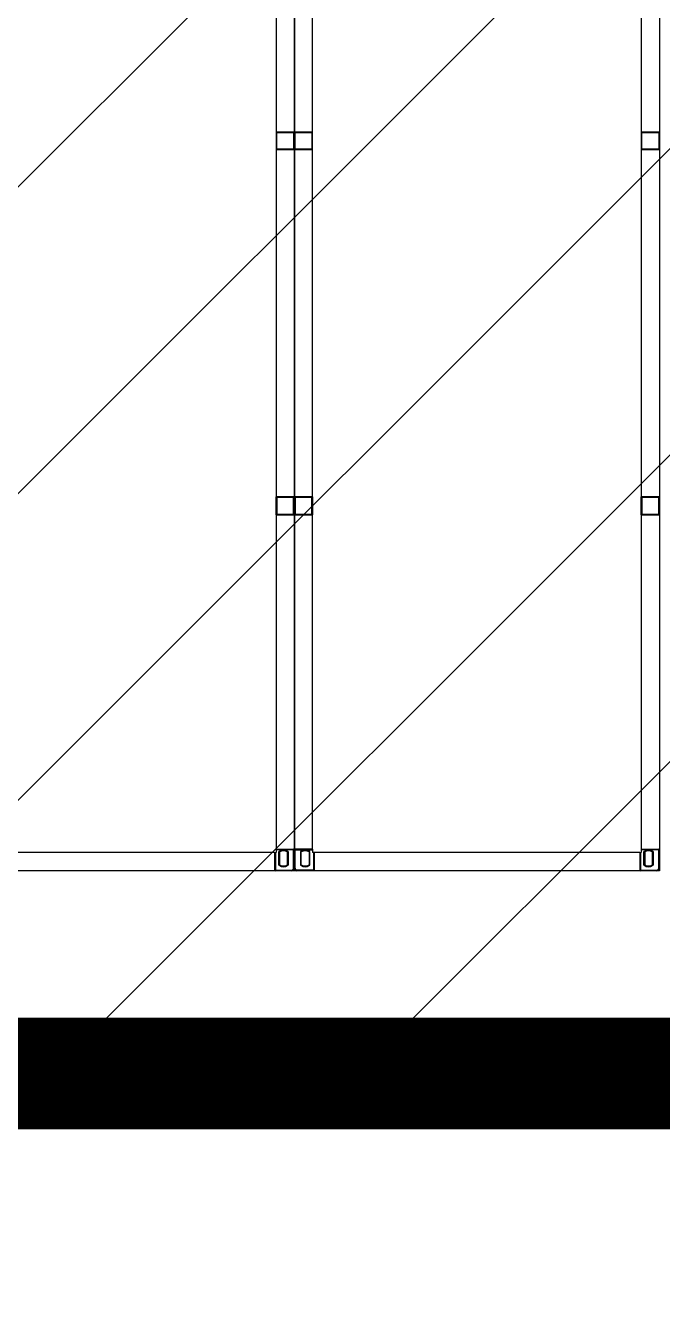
# Model space of a CAD drawing. Header units: millimetres. Extents: x 4133871 to 4440428, y -545651 to -495191.
# Drawn here: x 4278645 to 4278959, y -501833 to -501206 of the extents above; entities that cross this region are included whole.
import ezdxf

# ---------------------------------------------------------------- set-up
doc = ezdxf.new("R2010")
doc.units = ezdxf.units.MM
doc.header["$LTSCALE"] = 60
doc.layers.add('3', color=3, linetype='Continuous')

# ---------------------------------------------------------------- blocks, each defined once
blk = doc.blocks.new('KEY PLAN_NEW')
at = {"color": 253}
for p, q in [((-746.86, -1495.5), (-746.86, -1788.38)), ((-740.86, -1788.38), (-740.86, -1495.5)), ((-686.86, -1495.5), (-686.86, -1788.38)), ((-746.86, -1670.44), (-746.86, -1673.44)), ((-746.86, -1670.44), (-743.86, -1670.44)), ((-746.74, -1673.32), (-746.74, -1670.56)), ((-746.74, -1670.56), (-743.98, -1670.56)), ((-743.98, -1670.56), (-743.98, -1673.32)), ((-743.98, -1670.56), (-743.98, -1673.32)), ((-743.86, -1673.44), (-743.86, -1670.44)), ((-743.86, -1670.44), (-743.86, -1673.44)), ((-743.86, -1670.44), (-740.86, -1670.44)), ((-743.74, -1673.32), (-743.74, -1670.56)), ((-743.74, -1670.56), (-740.98, -1670.56)), ((-740.98, -1670.56), (-740.98, -1673.32)), ((-740.98, -1670.56), (-740.98, -1673.32)), ((-740.86, -1673.44), (-740.86, -1670.44)), ((-686.86, -1670.44), (-686.86, -1673.44)), ((-686.86, -1670.44), (-683.86, -1670.44)), ((-686.74, -1673.32), (-686.74, -1670.56)), ((-686.74, -1670.56), (-683.98, -1670.56)), ((-683.98, -1670.56), (-683.98, -1673.32)), ((-683.98, -1670.56), (-683.98, -1673.32)), ((-683.86, -1673.44), (-683.86, -1670.44)), ((-743.86, -1673.44), (-746.86, -1673.44)), ((-743.98, -1673.32), (-746.74, -1673.32)), ((-740.86, -1673.44), (-743.86, -1673.44)), ((-740.98, -1673.32), (-743.74, -1673.32)), ((-683.86, -1673.44), (-686.86, -1673.44)), ((-683.98, -1673.32), (-686.74, -1673.32)), ((-746.86, -1733.44), (-746.86, -1730.44)), ((-743.86, -1730.44), (-746.86, -1730.44)), ((-743.98, -1730.56), (-746.74, -1730.56)), ((-746.74, -1730.56), (-746.74, -1733.32)), ((-743.98, -1733.32), (-743.98, -1730.56)), ((-743.98, -1733.32), (-743.98, -1730.56)), ((-743.86, -1730.44), (-743.86, -1733.44)), ((-743.86, -1733.44), (-743.86, -1730.44)), ((-740.86, -1730.44), (-743.86, -1730.44)), ((-740.98, -1730.56), (-743.74, -1730.56)), ((-743.74, -1730.56), (-743.74, -1733.32)), ((-740.98, -1733.32), (-740.98, -1730.56)), ((-740.98, -1733.32), (-740.98, -1730.56)), ((-740.86, -1730.44), (-740.86, -1733.44)), ((-686.86, -1733.44), (-686.86, -1730.44)), ((-683.86, -1730.44), (-686.86, -1730.44)), ((-683.98, -1730.56), (-686.74, -1730.56)), ((-686.74, -1730.56), (-686.74, -1733.32)), ((-683.98, -1733.32), (-683.98, -1730.56)), ((-683.98, -1733.32), (-683.98, -1730.56)), ((-683.86, -1730.44), (-683.86, -1733.44)), ((-746.86, -1733.44), (-743.86, -1733.44)), ((-746.74, -1733.32), (-743.98, -1733.32)), ((-743.86, -1733.44), (-740.86, -1733.44)), ((-743.74, -1733.32), (-740.98, -1733.32)), ((-686.86, -1733.44), (-683.86, -1733.44)), ((-686.74, -1733.32), (-683.98, -1733.32)), ((-746.86, -1788.38), (-746.86, -1788.94)), ((-740.86, -1788.38), (-740.86, -1788.94)), ((-686.86, -1788.38), (-686.86, -1788.94)), ((-747.1, -1788.94), (-800.62, -1788.94)), ((-747.1, -1788.94), (-746.86, -1788.94)), ((-740.62, -1788.94), (-740.86, -1788.94)), ((-687.1, -1788.94), (-740.62, -1788.94)), ((-687.1, -1788.94), (-686.86, -1788.94))]:
    blk.add_line(p, q, dxfattribs=at)
at = {"color": 253, "linetype": 'Continuous'}
for p, q in [((-746.86, -1788.38), (-743.86, -1788.38)), ((-743.98, -1788.5), (-746.86, -1788.5)), ((-746.4, -1791.04), (-746.4, -1788.78)), ((-746.28, -1788.85), (-746.28, -1790.98)), ((-745.01, -1790.98), (-745.01, -1788.85)), ((-744.89, -1788.78), (-744.89, -1791.04)), ((-743.98, -1788.38), (-743.98, -1788.5)), ((-743.98, -1788.5), (-743.86, -1788.5)), ((-743.98, -1791.53), (-743.98, -1788.5)), ((-740.86, -1788.38), (-743.86, -1788.38)), ((-743.74, -1788.5), (-743.86, -1788.5)), ((-743.74, -1788.38), (-743.74, -1788.5)), ((-743.74, -1788.5), (-740.86, -1788.5)), ((-743.74, -1791.53), (-743.74, -1788.5)), ((-742.84, -1788.78), (-742.84, -1791.04)), ((-742.72, -1790.98), (-742.72, -1788.85)), ((-741.45, -1788.85), (-741.45, -1790.98)), ((-741.33, -1791.04), (-741.33, -1788.78)), ((-686.86, -1788.38), (-683.86, -1788.38)), ((-683.98, -1788.5), (-686.86, -1788.5)), ((-686.4, -1791.04), (-686.4, -1788.78)), ((-686.28, -1788.85), (-686.28, -1790.98)), ((-685.01, -1790.98), (-685.01, -1788.85)), ((-684.89, -1788.78), (-684.89, -1791.04)), ((-683.98, -1788.38), (-683.98, -1788.5)), ((-683.98, -1788.5), (-683.86, -1788.5)), ((-683.98, -1791.53), (-683.98, -1788.5)), ((-747.1, -1788.94), (-747.1, -1791.94)), ((-746.98, -1788.94), (-746.98, -1791.82)), ((-740.74, -1788.94), (-740.74, -1791.82)), ((-740.62, -1788.94), (-740.62, -1791.94)), ((-687.1, -1788.94), (-687.1, -1791.94)), ((-686.98, -1788.94), (-686.98, -1791.82)), ((-747.1, -1791.82), (-746.98, -1791.82)), ((-746.98, -1791.94), (-746.98, -1791.82)), ((-746.98, -1791.82), (-744.27, -1791.82)), ((-744.27, -1791.82), (-744.27, -1791.94)), ((-743.98, -1791.53), (-743.86, -1791.53)), ((-743.98, -1791.82), (-743.98, -1791.82)), ((-743.98, -1791.82), (-743.98, -1791.82)), ((-743.74, -1791.53), (-743.86, -1791.53)), ((-743.74, -1791.82), (-743.74, -1791.82)), ((-743.74, -1791.82), (-743.74, -1791.82)), ((-743.45, -1791.82), (-743.45, -1791.94)), ((-740.74, -1791.82), (-743.45, -1791.82)), ((-740.74, -1791.94), (-740.74, -1791.82)), ((-740.62, -1791.82), (-740.74, -1791.82)), ((-687.1, -1791.82), (-686.98, -1791.82)), ((-686.98, -1791.94), (-686.98, -1791.82)), ((-686.98, -1791.82), (-684.27, -1791.82)), ((-684.27, -1791.82), (-684.27, -1791.94)), ((-683.98, -1791.53), (-683.86, -1791.53)), ((-683.98, -1791.82), (-683.98, -1791.82)), ((-683.98, -1791.82), (-683.98, -1791.82))]:
    blk.add_line(p, q, dxfattribs=at)
at = {"color": 253}
for points in [[(-803.86, -1491.94), (-743.86, -1491.94), (-743.86, -1791.94), (-803.86, -1791.94)], [(-743.86, -1491.94), (-683.86, -1491.94), (-683.86, -1791.94), (-743.86, -1791.94)]]:
    blk.add_lwpolyline(points, close=True, dxfattribs=at)
at = {"color": 253, "linetype": 'Continuous'}
for centre, radius, start, end in [((-745.64, -1789.91), 1.36, 56.2792, 123.7208), ((-745.64, -1789.91), 1.24, 59.1964, 120.8036), ((-743.98, -1788.5), 0.12, 0, 90), ((-743.74, -1788.5), 0.12, 90, 180), ((-742.08, -1789.91), 1.36, 56.2792, 123.7208), ((-742.08, -1789.91), 1.24, 59.1964, 120.8036), ((-685.64, -1789.91), 1.36, 56.2792, 123.7208), ((-685.64, -1789.91), 1.24, 59.1964, 120.8036), ((-683.98, -1788.5), 0.12, 0, 90), ((-746.98, -1791.82), 0.12, 180, 270), ((-745.64, -1789.91), 1.36, 236.2792, 303.7208), ((-745.64, -1789.91), 1.24, 239.1964, 300.8036), ((-744.27, -1791.53), 0.41, 270, 0), ((-744.27, -1791.53), 0.29, 270, 0), ((-743.45, -1791.53), 0.41, 180, 270), ((-743.45, -1791.53), 0.29, 180, 270), ((-742.08, -1789.91), 1.36, 236.2792, 303.7208), ((-742.08, -1789.91), 1.24, 239.1964, 300.8036), ((-740.74, -1791.82), 0.12, 270, 0), ((-686.98, -1791.82), 0.12, 180, 270), ((-685.64, -1789.91), 1.36, 236.2792, 303.7208), ((-685.64, -1789.91), 1.24, 239.1964, 300.8036), ((-684.27, -1791.53), 0.41, 270, 0), ((-684.27, -1791.53), 0.29, 270, 0)]:
    blk.add_arc(centre, radius, start, end, dxfattribs=at)
for points, knots in [([(-746.28, -1788.85), (-746.28, -1788.85, 46), (-746.28, -1788.85, 46), (-746.28, -1788.85, 46), (-746.28, -1788.85, 46), (-746.28, -1788.85, 46), (-746.28, -1788.85, 46), (-746.28, -1788.85, 46), (-746.28, -1788.85, 46), (-746.28, -1788.85, 46), (-746.28, -1788.84, 46), (-746.29, -1788.84, 46), (-746.29, -1788.84, 46), (-746.29, -1788.84, 46), (-746.29, -1788.84, 46), (-746.29, -1788.84, 46), (-746.3, -1788.84, 46), (-746.3, -1788.84, 46), (-746.3, -1788.84, 46), (-746.3, -1788.84, 46), (-746.3, -1788.83, 46), (-746.3, -1788.83, 46), (-746.31, -1788.83, 46), (-746.31, -1788.83, 46), (-746.32, -1788.83, 46), (-746.32, -1788.83, 46), (-746.32, -1788.82, 46), (-746.32, -1788.82, 46), (-746.32, -1788.82, 46), (-746.32, -1788.82, 46), (-746.33, -1788.82, 46), (-746.33, -1788.82, 46), (-746.34, -1788.82, 46), (-746.34, -1788.81, 46), (-746.35, -1788.81, 46), (-746.35, -1788.81, 46), (-746.35, -1788.81, 46), (-746.35, -1788.81, 46), (-746.36, -1788.8, 46), (-746.36, -1788.8, 46), (-746.36, -1788.8, 46), (-746.36, -1788.8, 46), (-746.37, -1788.8, 46), (-746.37, -1788.8, 46), (-746.38, -1788.79, 46), (-746.38, -1788.79, 46), (-746.39, -1788.79, 46), (-746.39, -1788.79, 46), (-746.39, -1788.78, 46), (-746.39, -1788.78, 46), (-746.39, -1788.78, 46), (-746.4, -1788.78, 46), (-746.4, -1788.78, 46), (-746.4, -1788.78, 46)], [0, 0, 0, 0, 0.06206, 0.12459, 0.12459, 0.155854, 0.155854, 0.171487, 0.171487, 0.187119, 0.187119, 0.249648, 0.249648, 0.312178, 0.312178, 0.343442, 0.343442, 0.359075, 0.359075, 0.374707, 0.374707, 0.437236, 0.437236, 0.499766, 0.499766, 0.53103, 0.53103, 0.546663, 0.546663, 0.562295, 0.562295, 0.624824, 0.624824, 0.687353, 0.687353, 0.749883, 0.749883, 0.765515, 0.765515, 0.781147, 0.781147, 0.812412, 0.812412, 0.874941, 0.874941, 0.937471, 0.937471, 0.968735, 0.968735, 0.984368, 0.992184, 0.992184, 1, 1, 1, 1]), ([(-744.89, -1788.78), (-744.89, -1788.78, 46), (-744.89, -1788.78, 46), (-744.89, -1788.78, 46), (-744.89, -1788.78, 46), (-744.89, -1788.78, 46), (-744.89, -1788.79, 46), (-744.9, -1788.79, 46), (-744.9, -1788.79, 46), (-744.91, -1788.79, 46), (-744.91, -1788.8, 46), (-744.92, -1788.8, 46), (-744.92, -1788.8, 46), (-744.92, -1788.8, 46), (-744.93, -1788.8, 46), (-744.93, -1788.8, 46), (-744.93, -1788.81, 46), (-744.93, -1788.81, 46), (-744.93, -1788.81, 46), (-744.94, -1788.81, 46), (-744.94, -1788.81, 46), (-744.95, -1788.82, 46), (-744.95, -1788.82, 46), (-744.96, -1788.82, 46), (-744.96, -1788.82, 46), (-744.96, -1788.82, 46), (-744.96, -1788.82, 46), (-744.96, -1788.82, 46), (-744.97, -1788.83, 46), (-744.97, -1788.83, 46), (-744.97, -1788.83, 46), (-744.97, -1788.83, 46), (-744.98, -1788.83, 46), (-744.98, -1788.83, 46), (-744.99, -1788.84, 46), (-744.99, -1788.84, 46), (-744.99, -1788.84, 46), (-744.99, -1788.84, 46), (-744.99, -1788.84, 46), (-744.99, -1788.84, 46), (-744.99, -1788.84, 46), (-744.99, -1788.84, 46), (-745, -1788.84, 46), (-745, -1788.84, 46), (-745, -1788.85, 46), (-745, -1788.85, 46), (-745, -1788.85, 46), (-745, -1788.85, 46), (-745, -1788.85, 46), (-745, -1788.85, 46), (-745.01, -1788.85, 46), (-745.01, -1788.85, 46), (-745.01, -1788.85, 46), (-745.01, -1788.85, 46)], [0, 0, 0, 0, 0.00782, 0.00782, 0.015639, 0.031279, 0.031279, 0.062557, 0.062557, 0.125114, 0.125114, 0.187671, 0.187671, 0.21895, 0.21895, 0.234589, 0.234589, 0.250228, 0.250228, 0.312785, 0.312785, 0.375342, 0.375342, 0.437899, 0.437899, 0.453538, 0.453538, 0.469178, 0.469178, 0.500456, 0.500456, 0.563013, 0.563013, 0.62557, 0.62557, 0.641209, 0.641209, 0.656849, 0.656849, 0.688127, 0.688127, 0.750684, 0.750684, 0.813241, 0.813241, 0.828881, 0.828881, 0.84452, 0.84452, 0.875798, 0.875798, 0.938355, 1, 1, 1, 1]), ([(-742.84, -1788.78), (-742.84, -1788.78, 46), (-742.84, -1788.78, 46), (-742.83, -1788.78, 46), (-742.83, -1788.78, 46), (-742.83, -1788.78, 46), (-742.83, -1788.79, 46), (-742.83, -1788.79, 46), (-742.82, -1788.79, 46), (-742.82, -1788.79, 46), (-742.81, -1788.8, 46), (-742.81, -1788.8, 46), (-742.8, -1788.8, 46), (-742.8, -1788.8, 46), (-742.8, -1788.8, 46), (-742.8, -1788.8, 46), (-742.79, -1788.81, 46), (-742.79, -1788.81, 46), (-742.79, -1788.81, 46), (-742.79, -1788.81, 46), (-742.78, -1788.81, 46), (-742.78, -1788.82, 46), (-742.77, -1788.82, 46), (-742.77, -1788.82, 46), (-742.76, -1788.82, 46), (-742.76, -1788.82, 46), (-742.76, -1788.82, 46), (-742.76, -1788.82, 46), (-742.76, -1788.83, 46), (-742.76, -1788.83, 46), (-742.75, -1788.83, 46), (-742.75, -1788.83, 46), (-742.74, -1788.83, 46), (-742.74, -1788.83, 46), (-742.74, -1788.84, 46), (-742.74, -1788.84, 46), (-742.74, -1788.84, 46), (-742.74, -1788.84, 46), (-742.73, -1788.84, 46), (-742.73, -1788.84, 46), (-742.73, -1788.84, 46), (-742.73, -1788.84, 46), (-742.73, -1788.84, 46), (-742.72, -1788.84, 46), (-742.72, -1788.85, 46), (-742.72, -1788.85, 46), (-742.72, -1788.85, 46), (-742.72, -1788.85, 46), (-742.72, -1788.85, 46), (-742.72, -1788.85, 46), (-742.72, -1788.85, 46), (-742.72, -1788.85, 46), (-742.72, -1788.85, 46), (-742.72, -1788.85, 46)], [0, 0, 0, 0, 0.00782, 0.00782, 0.015639, 0.031279, 0.031279, 0.062557, 0.062557, 0.125114, 0.125114, 0.187671, 0.187671, 0.21895, 0.21895, 0.234589, 0.234589, 0.250228, 0.250228, 0.312785, 0.312785, 0.375342, 0.375342, 0.437899, 0.437899, 0.453538, 0.453538, 0.469178, 0.469178, 0.500456, 0.500456, 0.563013, 0.563013, 0.62557, 0.62557, 0.641209, 0.641209, 0.656849, 0.656849, 0.688127, 0.688127, 0.750684, 0.750684, 0.813241, 0.813241, 0.828881, 0.828881, 0.84452, 0.84452, 0.875798, 0.875798, 0.938355, 1, 1, 1, 1]), ([(-741.45, -1788.85), (-741.45, -1788.85, 46), (-741.45, -1788.85, 46), (-741.45, -1788.85, 46), (-741.44, -1788.85, 46), (-741.44, -1788.85, 46), (-741.44, -1788.85, 46), (-741.44, -1788.85, 46), (-741.44, -1788.85, 46), (-741.44, -1788.85, 46), (-741.44, -1788.84, 46), (-741.44, -1788.84, 46), (-741.43, -1788.84, 46), (-741.43, -1788.84, 46), (-741.43, -1788.84, 46), (-741.43, -1788.84, 46), (-741.43, -1788.84, 46), (-741.43, -1788.84, 46), (-741.43, -1788.84, 46), (-741.43, -1788.84, 46), (-741.42, -1788.83, 46), (-741.42, -1788.83, 46), (-741.41, -1788.83, 46), (-741.41, -1788.83, 46), (-741.41, -1788.83, 46), (-741.41, -1788.83, 46), (-741.4, -1788.82, 46), (-741.4, -1788.82, 46), (-741.4, -1788.82, 46), (-741.4, -1788.82, 46), (-741.4, -1788.82, 46), (-741.39, -1788.82, 46), (-741.39, -1788.82, 46), (-741.38, -1788.81, 46), (-741.38, -1788.81, 46), (-741.37, -1788.81, 46), (-741.37, -1788.81, 46), (-741.37, -1788.81, 46), (-741.37, -1788.8, 46), (-741.37, -1788.8, 46), (-741.36, -1788.8, 46), (-741.36, -1788.8, 46), (-741.36, -1788.8, 46), (-741.35, -1788.8, 46), (-741.35, -1788.79, 46), (-741.34, -1788.79, 46), (-741.34, -1788.79, 46), (-741.33, -1788.79, 46), (-741.33, -1788.78, 46), (-741.33, -1788.78, 46), (-741.33, -1788.78, 46), (-741.33, -1788.78, 46), (-741.33, -1788.78, 46), (-741.33, -1788.78, 46)], [0, 0, 0, 0, 0.06206, 0.12459, 0.12459, 0.155854, 0.155854, 0.171487, 0.171487, 0.187119, 0.187119, 0.249648, 0.249648, 0.312178, 0.312178, 0.343442, 0.343442, 0.359075, 0.359075, 0.374707, 0.374707, 0.437236, 0.437236, 0.499766, 0.499766, 0.53103, 0.53103, 0.546663, 0.546663, 0.562295, 0.562295, 0.624824, 0.624824, 0.687353, 0.687353, 0.749883, 0.749883, 0.765515, 0.765515, 0.781147, 0.781147, 0.812412, 0.812412, 0.874941, 0.874941, 0.937471, 0.937471, 0.968735, 0.968735, 0.984368, 0.992184, 0.992184, 1, 1, 1, 1]), ([(-686.28, -1788.85), (-686.28, -1788.85, 46), (-686.28, -1788.85, 46), (-686.28, -1788.85, 46), (-686.28, -1788.85, 46), (-686.28, -1788.85, 46), (-686.28, -1788.85, 46), (-686.28, -1788.85, 46), (-686.28, -1788.85, 46), (-686.28, -1788.85, 46), (-686.28, -1788.84, 46), (-686.29, -1788.84, 46), (-686.29, -1788.84, 46), (-686.29, -1788.84, 46), (-686.29, -1788.84, 46), (-686.29, -1788.84, 46), (-686.3, -1788.84, 46), (-686.3, -1788.84, 46), (-686.3, -1788.84, 46), (-686.3, -1788.84, 46), (-686.3, -1788.83, 46), (-686.3, -1788.83, 46), (-686.31, -1788.83, 46), (-686.31, -1788.83, 46), (-686.32, -1788.83, 46), (-686.32, -1788.83, 46), (-686.32, -1788.82, 46), (-686.32, -1788.82, 46), (-686.32, -1788.82, 46), (-686.32, -1788.82, 46), (-686.33, -1788.82, 46), (-686.33, -1788.82, 46), (-686.34, -1788.82, 46), (-686.34, -1788.81, 46), (-686.35, -1788.81, 46), (-686.35, -1788.81, 46), (-686.35, -1788.81, 46), (-686.35, -1788.81, 46), (-686.36, -1788.8, 46), (-686.36, -1788.8, 46), (-686.36, -1788.8, 46), (-686.36, -1788.8, 46), (-686.37, -1788.8, 46), (-686.37, -1788.8, 46), (-686.38, -1788.79, 46), (-686.38, -1788.79, 46), (-686.39, -1788.79, 46), (-686.39, -1788.79, 46), (-686.39, -1788.78, 46), (-686.39, -1788.78, 46), (-686.39, -1788.78, 46), (-686.4, -1788.78, 46), (-686.4, -1788.78, 46), (-686.4, -1788.78, 46)], [0, 0, 0, 0, 0.06206, 0.12459, 0.12459, 0.155854, 0.155854, 0.171487, 0.171487, 0.187119, 0.187119, 0.249648, 0.249648, 0.312178, 0.312178, 0.343442, 0.343442, 0.359075, 0.359075, 0.374707, 0.374707, 0.437236, 0.437236, 0.499766, 0.499766, 0.53103, 0.53103, 0.546663, 0.546663, 0.562295, 0.562295, 0.624824, 0.624824, 0.687353, 0.687353, 0.749883, 0.749883, 0.765515, 0.765515, 0.781147, 0.781147, 0.812412, 0.812412, 0.874941, 0.874941, 0.937471, 0.937471, 0.968735, 0.968735, 0.984368, 0.992184, 0.992184, 1, 1, 1, 1]), ([(-684.89, -1788.78), (-684.89, -1788.78, 46), (-684.89, -1788.78, 46), (-684.89, -1788.78, 46), (-684.89, -1788.78, 46), (-684.89, -1788.78, 46), (-684.89, -1788.79, 46), (-684.9, -1788.79, 46), (-684.9, -1788.79, 46), (-684.91, -1788.79, 46), (-684.91, -1788.8, 46), (-684.92, -1788.8, 46), (-684.92, -1788.8, 46), (-684.92, -1788.8, 46), (-684.93, -1788.8, 46), (-684.93, -1788.8, 46), (-684.93, -1788.81, 46), (-684.93, -1788.81, 46), (-684.93, -1788.81, 46), (-684.94, -1788.81, 46), (-684.94, -1788.81, 46), (-684.95, -1788.82, 46), (-684.95, -1788.82, 46), (-684.96, -1788.82, 46), (-684.96, -1788.82, 46), (-684.96, -1788.82, 46), (-684.96, -1788.82, 46), (-684.96, -1788.82, 46), (-684.97, -1788.83, 46), (-684.97, -1788.83, 46), (-684.97, -1788.83, 46), (-684.97, -1788.83, 46), (-684.98, -1788.83, 46), (-684.98, -1788.83, 46), (-684.99, -1788.84, 46), (-684.99, -1788.84, 46), (-684.99, -1788.84, 46), (-684.99, -1788.84, 46), (-684.99, -1788.84, 46), (-684.99, -1788.84, 46), (-684.99, -1788.84, 46), (-684.99, -1788.84, 46), (-685, -1788.84, 46), (-685, -1788.84, 46), (-685, -1788.85, 46), (-685, -1788.85, 46), (-685, -1788.85, 46), (-685, -1788.85, 46), (-685, -1788.85, 46), (-685, -1788.85, 46), (-685.01, -1788.85, 46), (-685.01, -1788.85, 46), (-685.01, -1788.85, 46), (-685.01, -1788.85, 46)], [0, 0, 0, 0, 0.00782, 0.00782, 0.015639, 0.031279, 0.031279, 0.062557, 0.062557, 0.125114, 0.125114, 0.187671, 0.187671, 0.21895, 0.21895, 0.234589, 0.234589, 0.250228, 0.250228, 0.312785, 0.312785, 0.375342, 0.375342, 0.437899, 0.437899, 0.453538, 0.453538, 0.469178, 0.469178, 0.500456, 0.500456, 0.563013, 0.563013, 0.62557, 0.62557, 0.641209, 0.641209, 0.656849, 0.656849, 0.688127, 0.688127, 0.750684, 0.750684, 0.813241, 0.813241, 0.828881, 0.828881, 0.84452, 0.84452, 0.875798, 0.875798, 0.938355, 1, 1, 1, 1]), ([(-746.28, -1790.98), (-746.28, -1790.98, 46), (-746.28, -1790.98, 46), (-746.28, -1790.98, 46), (-746.28, -1790.98, 46), (-746.28, -1790.98, 46), (-746.28, -1790.98, 46), (-746.28, -1790.98, 46), (-746.28, -1790.98, 46), (-746.28, -1790.98, 46), (-746.28, -1790.98, 46), (-746.29, -1790.98, 46), (-746.29, -1790.99, 46), (-746.29, -1790.99, 46), (-746.29, -1790.99, 46), (-746.29, -1790.99, 46), (-746.3, -1790.99, 46), (-746.3, -1790.99, 46), (-746.3, -1790.99, 46), (-746.3, -1790.99, 46), (-746.3, -1790.99, 46), (-746.3, -1790.99, 46), (-746.31, -1791, 46), (-746.31, -1791, 46), (-746.32, -1791, 46), (-746.32, -1791, 46), (-746.32, -1791, 46), (-746.32, -1791, 46), (-746.32, -1791, 46), (-746.32, -1791, 46), (-746.33, -1791.01, 46), (-746.33, -1791.01, 46), (-746.34, -1791.01, 46), (-746.34, -1791.01, 46), (-746.35, -1791.02, 46), (-746.35, -1791.02, 46), (-746.35, -1791.02, 46), (-746.35, -1791.02, 46), (-746.36, -1791.02, 46), (-746.36, -1791.02, 46), (-746.36, -1791.03, 46), (-746.36, -1791.03, 46), (-746.37, -1791.03, 46), (-746.37, -1791.03, 46), (-746.38, -1791.03, 46), (-746.38, -1791.04, 46), (-746.39, -1791.04, 46), (-746.39, -1791.04, 46), (-746.39, -1791.04, 46), (-746.39, -1791.04, 46), (-746.39, -1791.04, 46), (-746.4, -1791.04, 46), (-746.4, -1791.04, 46), (-746.4, -1791.04, 46)], [0, 0, 0, 0, 0.06206, 0.12459, 0.12459, 0.155854, 0.155854, 0.171487, 0.171487, 0.187119, 0.187119, 0.249648, 0.249648, 0.312178, 0.312178, 0.343442, 0.343442, 0.359075, 0.359075, 0.374707, 0.374707, 0.437236, 0.437236, 0.499766, 0.499766, 0.53103, 0.53103, 0.546663, 0.546663, 0.562295, 0.562295, 0.624824, 0.624824, 0.687353, 0.687353, 0.749883, 0.749883, 0.765515, 0.765515, 0.781147, 0.781147, 0.812412, 0.812412, 0.874941, 0.874941, 0.937471, 0.937471, 0.968735, 0.968735, 0.984368, 0.992184, 0.992184, 1, 1, 1, 1]), ([(-744.89, -1791.04), (-744.89, -1791.04, 46), (-744.89, -1791.04, 46), (-744.89, -1791.04, 46), (-744.89, -1791.04, 46), (-744.89, -1791.04, 46), (-744.89, -1791.04, 46), (-744.9, -1791.04, 46), (-744.9, -1791.04, 46), (-744.91, -1791.03, 46), (-744.91, -1791.03, 46), (-744.92, -1791.03, 46), (-744.92, -1791.03, 46), (-744.92, -1791.03, 46), (-744.93, -1791.02, 46), (-744.93, -1791.02, 46), (-744.93, -1791.02, 46), (-744.93, -1791.02, 46), (-744.93, -1791.02, 46), (-744.94, -1791.02, 46), (-744.94, -1791.01, 46), (-744.95, -1791.01, 46), (-744.95, -1791.01, 46), (-744.96, -1791.01, 46), (-744.96, -1791, 46), (-744.96, -1791, 46), (-744.96, -1791, 46), (-744.96, -1791, 46), (-744.97, -1791, 46), (-744.97, -1791, 46), (-744.97, -1791, 46), (-744.97, -1791, 46), (-744.98, -1790.99, 46), (-744.98, -1790.99, 46), (-744.99, -1790.99, 46), (-744.99, -1790.99, 46), (-744.99, -1790.99, 46), (-744.99, -1790.99, 46), (-744.99, -1790.99, 46), (-744.99, -1790.99, 46), (-744.99, -1790.99, 46), (-744.99, -1790.99, 46), (-745, -1790.98, 46), (-745, -1790.98, 46), (-745, -1790.98, 46), (-745, -1790.98, 46), (-745, -1790.98, 46), (-745, -1790.98, 46), (-745, -1790.98, 46), (-745, -1790.98, 46), (-745.01, -1790.98, 46), (-745.01, -1790.98, 46), (-745.01, -1790.98, 46), (-745.01, -1790.98, 46)], [0, 0, 0, 0, 0.00782, 0.00782, 0.015639, 0.031279, 0.031279, 0.062557, 0.062557, 0.125114, 0.125114, 0.187671, 0.187671, 0.21895, 0.21895, 0.234589, 0.234589, 0.250228, 0.250228, 0.312785, 0.312785, 0.375342, 0.375342, 0.437899, 0.437899, 0.453538, 0.453538, 0.469178, 0.469178, 0.500456, 0.500456, 0.563013, 0.563013, 0.62557, 0.62557, 0.641209, 0.641209, 0.656849, 0.656849, 0.688127, 0.688127, 0.750684, 0.750684, 0.813241, 0.813241, 0.828881, 0.828881, 0.84452, 0.84452, 0.875798, 0.875798, 0.938355, 1, 1, 1, 1]), ([(-742.84, -1791.04), (-742.84, -1791.04, 46), (-742.84, -1791.04, 46), (-742.83, -1791.04, 46), (-742.83, -1791.04, 46), (-742.83, -1791.04, 46), (-742.83, -1791.04, 46), (-742.83, -1791.04, 46), (-742.82, -1791.04, 46), (-742.82, -1791.03, 46), (-742.81, -1791.03, 46), (-742.81, -1791.03, 46), (-742.8, -1791.03, 46), (-742.8, -1791.03, 46), (-742.8, -1791.02, 46), (-742.8, -1791.02, 46), (-742.79, -1791.02, 46), (-742.79, -1791.02, 46), (-742.79, -1791.02, 46), (-742.79, -1791.02, 46), (-742.78, -1791.01, 46), (-742.78, -1791.01, 46), (-742.77, -1791.01, 46), (-742.77, -1791.01, 46), (-742.76, -1791, 46), (-742.76, -1791, 46), (-742.76, -1791, 46), (-742.76, -1791, 46), (-742.76, -1791, 46), (-742.76, -1791, 46), (-742.75, -1791, 46), (-742.75, -1791, 46), (-742.74, -1790.99, 46), (-742.74, -1790.99, 46), (-742.74, -1790.99, 46), (-742.74, -1790.99, 46), (-742.74, -1790.99, 46), (-742.74, -1790.99, 46), (-742.73, -1790.99, 46), (-742.73, -1790.99, 46), (-742.73, -1790.99, 46), (-742.73, -1790.99, 46), (-742.73, -1790.98, 46), (-742.72, -1790.98, 46), (-742.72, -1790.98, 46), (-742.72, -1790.98, 46), (-742.72, -1790.98, 46), (-742.72, -1790.98, 46), (-742.72, -1790.98, 46), (-742.72, -1790.98, 46), (-742.72, -1790.98, 46), (-742.72, -1790.98, 46), (-742.72, -1790.98, 46), (-742.72, -1790.98, 46)], [0, 0, 0, 0, 0.00782, 0.00782, 0.015639, 0.031279, 0.031279, 0.062557, 0.062557, 0.125114, 0.125114, 0.187671, 0.187671, 0.21895, 0.21895, 0.234589, 0.234589, 0.250228, 0.250228, 0.312785, 0.312785, 0.375342, 0.375342, 0.437899, 0.437899, 0.453538, 0.453538, 0.469178, 0.469178, 0.500456, 0.500456, 0.563013, 0.563013, 0.62557, 0.62557, 0.641209, 0.641209, 0.656849, 0.656849, 0.688127, 0.688127, 0.750684, 0.750684, 0.813241, 0.813241, 0.828881, 0.828881, 0.84452, 0.84452, 0.875798, 0.875798, 0.938355, 1, 1, 1, 1]), ([(-741.45, -1790.98), (-741.45, -1790.98, 46), (-741.45, -1790.98, 46), (-741.45, -1790.98, 46), (-741.44, -1790.98, 46), (-741.44, -1790.98, 46), (-741.44, -1790.98, 46), (-741.44, -1790.98, 46), (-741.44, -1790.98, 46), (-741.44, -1790.98, 46), (-741.44, -1790.98, 46), (-741.44, -1790.98, 46), (-741.43, -1790.99, 46), (-741.43, -1790.99, 46), (-741.43, -1790.99, 46), (-741.43, -1790.99, 46), (-741.43, -1790.99, 46), (-741.43, -1790.99, 46), (-741.43, -1790.99, 46), (-741.43, -1790.99, 46), (-741.42, -1790.99, 46), (-741.42, -1790.99, 46), (-741.41, -1791, 46), (-741.41, -1791, 46), (-741.41, -1791, 46), (-741.41, -1791, 46), (-741.4, -1791, 46), (-741.4, -1791, 46), (-741.4, -1791, 46), (-741.4, -1791, 46), (-741.4, -1791.01, 46), (-741.39, -1791.01, 46), (-741.39, -1791.01, 46), (-741.38, -1791.01, 46), (-741.38, -1791.02, 46), (-741.37, -1791.02, 46), (-741.37, -1791.02, 46), (-741.37, -1791.02, 46), (-741.37, -1791.02, 46), (-741.37, -1791.02, 46), (-741.36, -1791.03, 46), (-741.36, -1791.03, 46), (-741.36, -1791.03, 46), (-741.35, -1791.03, 46), (-741.35, -1791.03, 46), (-741.34, -1791.04, 46), (-741.34, -1791.04, 46), (-741.33, -1791.04, 46), (-741.33, -1791.04, 46), (-741.33, -1791.04, 46), (-741.33, -1791.04, 46), (-741.33, -1791.04, 46), (-741.33, -1791.04, 46), (-741.33, -1791.04, 46)], [0, 0, 0, 0, 0.06206, 0.12459, 0.12459, 0.155854, 0.155854, 0.171487, 0.171487, 0.187119, 0.187119, 0.249648, 0.249648, 0.312178, 0.312178, 0.343442, 0.343442, 0.359075, 0.359075, 0.374707, 0.374707, 0.437236, 0.437236, 0.499766, 0.499766, 0.53103, 0.53103, 0.546663, 0.546663, 0.562295, 0.562295, 0.624824, 0.624824, 0.687353, 0.687353, 0.749883, 0.749883, 0.765515, 0.765515, 0.781147, 0.781147, 0.812412, 0.812412, 0.874941, 0.874941, 0.937471, 0.937471, 0.968735, 0.968735, 0.984368, 0.992184, 0.992184, 1, 1, 1, 1]), ([(-686.28, -1790.98), (-686.28, -1790.98, 46), (-686.28, -1790.98, 46), (-686.28, -1790.98, 46), (-686.28, -1790.98, 46), (-686.28, -1790.98, 46), (-686.28, -1790.98, 46), (-686.28, -1790.98, 46), (-686.28, -1790.98, 46), (-686.28, -1790.98, 46), (-686.28, -1790.98, 46), (-686.29, -1790.98, 46), (-686.29, -1790.99, 46), (-686.29, -1790.99, 46), (-686.29, -1790.99, 46), (-686.29, -1790.99, 46), (-686.3, -1790.99, 46), (-686.3, -1790.99, 46), (-686.3, -1790.99, 46), (-686.3, -1790.99, 46), (-686.3, -1790.99, 46), (-686.3, -1790.99, 46), (-686.31, -1791, 46), (-686.31, -1791, 46), (-686.32, -1791, 46), (-686.32, -1791, 46), (-686.32, -1791, 46), (-686.32, -1791, 46), (-686.32, -1791, 46), (-686.32, -1791, 46), (-686.33, -1791.01, 46), (-686.33, -1791.01, 46), (-686.34, -1791.01, 46), (-686.34, -1791.01, 46), (-686.35, -1791.02, 46), (-686.35, -1791.02, 46), (-686.35, -1791.02, 46), (-686.35, -1791.02, 46), (-686.36, -1791.02, 46), (-686.36, -1791.02, 46), (-686.36, -1791.03, 46), (-686.36, -1791.03, 46), (-686.37, -1791.03, 46), (-686.37, -1791.03, 46), (-686.38, -1791.03, 46), (-686.38, -1791.04, 46), (-686.39, -1791.04, 46), (-686.39, -1791.04, 46), (-686.39, -1791.04, 46), (-686.39, -1791.04, 46), (-686.39, -1791.04, 46), (-686.4, -1791.04, 46), (-686.4, -1791.04, 46), (-686.4, -1791.04, 46)], [0, 0, 0, 0, 0.06206, 0.12459, 0.12459, 0.155854, 0.155854, 0.171487, 0.171487, 0.187119, 0.187119, 0.249648, 0.249648, 0.312178, 0.312178, 0.343442, 0.343442, 0.359075, 0.359075, 0.374707, 0.374707, 0.437236, 0.437236, 0.499766, 0.499766, 0.53103, 0.53103, 0.546663, 0.546663, 0.562295, 0.562295, 0.624824, 0.624824, 0.687353, 0.687353, 0.749883, 0.749883, 0.765515, 0.765515, 0.781147, 0.781147, 0.812412, 0.812412, 0.874941, 0.874941, 0.937471, 0.937471, 0.968735, 0.968735, 0.984368, 0.992184, 0.992184, 1, 1, 1, 1]), ([(-684.89, -1791.04), (-684.89, -1791.04, 46), (-684.89, -1791.04, 46), (-684.89, -1791.04, 46), (-684.89, -1791.04, 46), (-684.89, -1791.04, 46), (-684.89, -1791.04, 46), (-684.9, -1791.04, 46), (-684.9, -1791.04, 46), (-684.91, -1791.03, 46), (-684.91, -1791.03, 46), (-684.92, -1791.03, 46), (-684.92, -1791.03, 46), (-684.92, -1791.03, 46), (-684.93, -1791.02, 46), (-684.93, -1791.02, 46), (-684.93, -1791.02, 46), (-684.93, -1791.02, 46), (-684.93, -1791.02, 46), (-684.94, -1791.02, 46), (-684.94, -1791.01, 46), (-684.95, -1791.01, 46), (-684.95, -1791.01, 46), (-684.96, -1791.01, 46), (-684.96, -1791, 46), (-684.96, -1791, 46), (-684.96, -1791, 46), (-684.96, -1791, 46), (-684.97, -1791, 46), (-684.97, -1791, 46), (-684.97, -1791, 46), (-684.97, -1791, 46), (-684.98, -1790.99, 46), (-684.98, -1790.99, 46), (-684.99, -1790.99, 46), (-684.99, -1790.99, 46), (-684.99, -1790.99, 46), (-684.99, -1790.99, 46), (-684.99, -1790.99, 46), (-684.99, -1790.99, 46), (-684.99, -1790.99, 46), (-684.99, -1790.99, 46), (-685, -1790.98, 46), (-685, -1790.98, 46), (-685, -1790.98, 46), (-685, -1790.98, 46), (-685, -1790.98, 46), (-685, -1790.98, 46), (-685, -1790.98, 46), (-685, -1790.98, 46), (-685.01, -1790.98, 46), (-685.01, -1790.98, 46), (-685.01, -1790.98, 46), (-685.01, -1790.98, 46)], [0, 0, 0, 0, 0.00782, 0.00782, 0.015639, 0.031279, 0.031279, 0.062557, 0.062557, 0.125114, 0.125114, 0.187671, 0.187671, 0.21895, 0.21895, 0.234589, 0.234589, 0.250228, 0.250228, 0.312785, 0.312785, 0.375342, 0.375342, 0.437899, 0.437899, 0.453538, 0.453538, 0.469178, 0.469178, 0.500456, 0.500456, 0.563013, 0.563013, 0.62557, 0.62557, 0.641209, 0.641209, 0.656849, 0.656849, 0.688127, 0.688127, 0.750684, 0.750684, 0.813241, 0.813241, 0.828881, 0.828881, 0.84452, 0.84452, 0.875798, 0.875798, 0.938355, 1, 1, 1, 1])]:
    blk.add_open_spline(points, degree=3, knots=knots, dxfattribs=at)

msp = doc.modelspace()

# ---------------------------------------------------------------- hatches: boundary and pattern name
at = {"layer": '3'}
h = msp.add_hatch(dxfattribs=at)
h.set_pattern_fill('ANSI31', color=256, scale=855.36)
h.set_pattern_definition([(45, (64725.06, -107751.94), (-75.603857, 75.603857), [])])
h.paths.add_polyline_path([(4276337.71, -500083.05), (4276517.71, -500083.05), (4276517.71, -499723.05), (4277057.71, -499723.05), (4277057.71, -499543.05), (4278157.71, -499543.05), (4278157.71, -499665.45), (4278998.07, -499665.45), (4278998.07, -500263.05), (4279057.71, -500263.05), (4279057.71, -501723.05), (4277806.71, -501723.05), (4277806.71, -501727.55), (4277797.71, -501727.55), (4277797.71, -501903.05), (4277237.71, -501903.05), (4277237.71, -501543.05), (4276877.71, -501543.05), (4276877.71, -501183.05), (4276517.71, -501183.05), (4276517.71, -500823.05), (4275977.71, -500823.05), (4275977.71, -500443.05), (4276337.71, -500443.05)])

# ---------------------------------------------------------------- linework, layer by layer
at = {"layer": '3', "const_width": 55}
msp.add_lwpolyline([(4276337.71, -500083.05), (4276517.71, -500083.05), (4276517.71, -499723.05), (4277057.71, -499723.05), (4277057.71, -499543.05), (4278157.71, -499543.05), (4278157.71, -499665.45), (4278998.07, -499665.45), (4278998.07, -500263.05), (4279057.71, -500263.05), (4279057.71, -501723.05), (4277806.71, -501723.05), (4277806.71, -501727.55), (4277797.71, -501727.55), (4277797.71, -501903.05), (4277237.71, -501903.05), (4277237.71, -501543.05), (4276877.71, -501543.05), (4276877.71, -501183.05), (4276517.71, -501183.05), (4276517.71, -500823.05), (4275977.71, -500823.05), (4275977.71, -500443.05), (4276337.71, -500443.05)], close=True, dxfattribs=at)

# ---------------------------------------------------------------- block references
at = {"xscale": 3, "yscale": 3, "zscale": 3}
msp.add_blockref('KEY PLAN_NEW', (4281009.3, -496247.22), dxfattribs=at)

doc.saveas('drawing.dxf')
